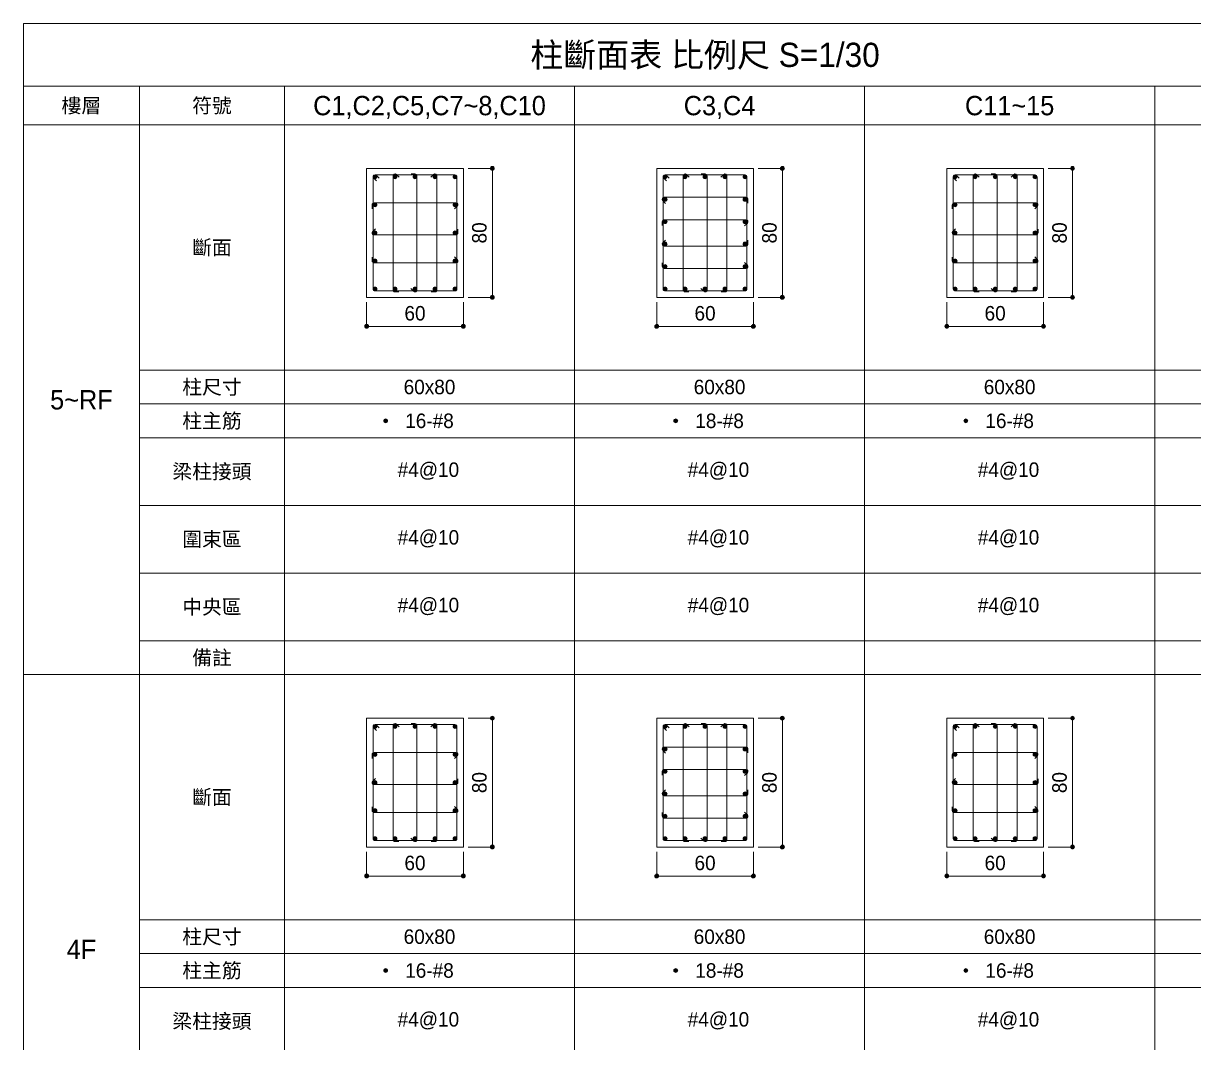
# Model space of a CAD drawing. Header units: millimetres. Extents: x 3243 to 4841, y 1871 to 4207.
# Drawn here: x 3243 to 4042, y 3495 to 4191 of the extents above; entities that cross this region are included whole.
import ezdxf
from ezdxf.enums import TextEntityAlignment as Align

# ---------------------------------------------------------------- set-up
doc = ezdxf.new("R2010")
doc.units = ezdxf.units.MM
for name, color, linetype, lineweight in [('101', 1, 'Continuous', 0), ('26', 1, 'Continuous', 15), ('27', 3, 'Continuous', 15), ('DIM', 7, 'Continuous', 15), ('FL', 4, 'Continuous', 0), ('MAIN', 2, 'Continuous', 15), ('MAINBAR', 2, 'Continuous', 0), ('SECTTXT', 2, 'Continuous', 0), ('STIRRUP', 2, 'Continuous', 15), ('SYMBOL', 7, 'Continuous', 0), ('TEXT', 2, 'Continuous', 0), ('TIES', 3, 'Continuous', 0)]:
    doc.layers.add(name, color=color, linetype=linetype, lineweight=lineweight)
doc.styles.add('圖名', font='', dxfattribs={"height": 50})
doc.styles.add('斷面標註30', font='', dxfattribs={"height": 30})
doc.styles.add('構件符號', font='', dxfattribs={"height": 40})
doc.styles.add('樓層符號', font='', dxfattribs={"height": 40})
doc.styles.add('項目欄', font='', dxfattribs={"height": 30})
doc.styles.get('圖名').set_extended_font_data('新細明體')
doc.styles.get('斷面標註30').set_extended_font_data('新細明體')
doc.styles.get('構件符號').set_extended_font_data('新細明體')
doc.styles.get('樓層符號').set_extended_font_data('新細明體')
doc.styles.get('項目欄').set_extended_font_data('新細明體')

# ---------------------------------------------------------------- blocks, each defined once
blk = doc.blocks.new('VDDIM_CIRCLE')
h = blk.add_hatch(color=256)
edge = h.paths.add_edge_path()
edge.add_arc((0, 0), 0.5, 0, 180)
edge.add_arc((0, 0), 0.5, 180, 360)
h = blk.add_hatch(color=256)
edge = h.paths.add_edge_path()
edge.add_arc((0, 0), 0.5, 0, 180)
edge.add_arc((0, 0), 0.5, 180, 360)
blk.add_line((-0.5, 0), (-1, 0))
blk.add_line((-0.5, 0), (-1, 0))
blk.add_circle((0, 0), 0.5)
blk.add_circle((0, 0), 0.5)

msp = doc.modelspace()

# ---------------------------------------------------------------- hatches: boundary and pattern name
at = {"layer": 'MAIN'}
h = msp.add_hatch(color=256, dxfattribs=at)
edge = h.paths.add_edge_path()
edge.add_arc((3483.51, 4086.41), 1.32, 0, 180)
edge.add_arc((3483.51, 4086.41), 1.32, 180, 360)
h = msp.add_hatch(color=256, dxfattribs=at)
edge = h.paths.add_edge_path()
edge.add_arc((3497.15, 4086.41), 1.32, 0, 180)
edge.add_arc((3497.15, 4086.41), 1.32, 180, 360)
h = msp.add_hatch(color=256, dxfattribs=at)
edge = h.paths.add_edge_path()
edge.add_arc((3510.79, 4086.41), 1.32, 0, 180)
edge.add_arc((3510.79, 4086.41), 1.32, 180, 360)
h = msp.add_hatch(color=256, dxfattribs=at)
edge = h.paths.add_edge_path()
edge.add_arc((3524.43, 4086.41), 1.32, 0, 180)
edge.add_arc((3524.43, 4086.41), 1.32, 180, 360)
h = msp.add_hatch(color=256, dxfattribs=at)
edge = h.paths.add_edge_path()
edge.add_arc((3538.07, 4086.41), 1.32, 0, 180)
edge.add_arc((3538.07, 4086.41), 1.32, 180, 360)
h = msp.add_hatch(color=256, dxfattribs=at)
edge = h.paths.add_edge_path()
edge.add_arc((3681.51, 4086.41), 1.32, 0, 180)
edge.add_arc((3681.51, 4086.41), 1.32, 180, 360)
h = msp.add_hatch(color=256, dxfattribs=at)
edge = h.paths.add_edge_path()
edge.add_arc((3695.15, 4086.41), 1.32, 0, 180)
edge.add_arc((3695.15, 4086.41), 1.32, 180, 360)
h = msp.add_hatch(color=256, dxfattribs=at)
edge = h.paths.add_edge_path()
edge.add_arc((3708.79, 4086.41), 1.32, 0, 180)
edge.add_arc((3708.79, 4086.41), 1.32, 180, 360)
h = msp.add_hatch(color=256, dxfattribs=at)
edge = h.paths.add_edge_path()
edge.add_arc((3722.43, 4086.41), 1.32, 0, 180)
edge.add_arc((3722.43, 4086.41), 1.32, 180, 360)
h = msp.add_hatch(color=256, dxfattribs=at)
edge = h.paths.add_edge_path()
edge.add_arc((3736.07, 4086.41), 1.32, 0, 180)
edge.add_arc((3736.07, 4086.41), 1.32, 180, 360)
h = msp.add_hatch(color=256, dxfattribs=at)
edge = h.paths.add_edge_path()
edge.add_arc((3879.51, 4086.41), 1.32, 0, 180)
edge.add_arc((3879.51, 4086.41), 1.32, 180, 360)
h = msp.add_hatch(color=256, dxfattribs=at)
edge = h.paths.add_edge_path()
edge.add_arc((3893.15, 4086.41), 1.32, 0, 180)
edge.add_arc((3893.15, 4086.41), 1.32, 180, 360)
h = msp.add_hatch(color=256, dxfattribs=at)
edge = h.paths.add_edge_path()
edge.add_arc((3906.79, 4086.41), 1.32, 0, 180)
edge.add_arc((3906.79, 4086.41), 1.32, 180, 360)
h = msp.add_hatch(color=256, dxfattribs=at)
edge = h.paths.add_edge_path()
edge.add_arc((3920.43, 4086.41), 1.32, 0, 180)
edge.add_arc((3920.43, 4086.41), 1.32, 180, 360)
h = msp.add_hatch(color=256, dxfattribs=at)
edge = h.paths.add_edge_path()
edge.add_arc((3934.07, 4086.41), 1.32, 0, 180)
edge.add_arc((3934.07, 4086.41), 1.32, 180, 360)
h = msp.add_hatch(color=256, dxfattribs=at)
edge = h.paths.add_edge_path()
edge.add_arc((3483.51, 4067.27), 1.32, 0, 180)
edge.add_arc((3483.51, 4067.27), 1.32, 180, 360)
h = msp.add_hatch(color=256, dxfattribs=at)
edge = h.paths.add_edge_path()
edge.add_arc((3538.07, 4067.27), 1.32, 0, 180)
edge.add_arc((3538.07, 4067.27), 1.32, 180, 360)
h = msp.add_hatch(color=256, dxfattribs=at)
edge = h.paths.add_edge_path()
edge.add_arc((3681.51, 4071.1), 1.32, 0, 180)
edge.add_arc((3681.51, 4071.1), 1.32, 180, 360)
h = msp.add_hatch(color=256, dxfattribs=at)
edge = h.paths.add_edge_path()
edge.add_arc((3736.07, 4071.1), 1.32, 0, 180)
edge.add_arc((3736.07, 4071.1), 1.32, 180, 360)
h = msp.add_hatch(color=256, dxfattribs=at)
edge = h.paths.add_edge_path()
edge.add_arc((3879.51, 4067.27), 1.32, 0, 180)
edge.add_arc((3879.51, 4067.27), 1.32, 180, 360)
h = msp.add_hatch(color=256, dxfattribs=at)
edge = h.paths.add_edge_path()
edge.add_arc((3934.07, 4067.27), 1.32, 0, 180)
edge.add_arc((3934.07, 4067.27), 1.32, 180, 360)
h = msp.add_hatch(color=256, dxfattribs=at)
edge = h.paths.add_edge_path()
edge.add_arc((3681.51, 4055.79), 1.32, 0, 180)
edge.add_arc((3681.51, 4055.79), 1.32, 180, 360)
h = msp.add_hatch(color=256, dxfattribs=at)
edge = h.paths.add_edge_path()
edge.add_arc((3736.07, 4055.79), 1.32, 0, 180)
edge.add_arc((3736.07, 4055.79), 1.32, 180, 360)
h = msp.add_hatch(color=256, dxfattribs=at)
edge = h.paths.add_edge_path()
edge.add_arc((3483.51, 4048.13), 1.32, 0, 180)
edge.add_arc((3483.51, 4048.13), 1.32, 180, 360)
h = msp.add_hatch(color=256, dxfattribs=at)
edge = h.paths.add_edge_path()
edge.add_arc((3538.07, 4048.13), 1.32, 0, 180)
edge.add_arc((3538.07, 4048.13), 1.32, 180, 360)
h = msp.add_hatch(color=256, dxfattribs=at)
edge = h.paths.add_edge_path()
edge.add_arc((3681.51, 4040.48), 1.32, 0, 180)
edge.add_arc((3681.51, 4040.48), 1.32, 180, 360)
h = msp.add_hatch(color=256, dxfattribs=at)
edge = h.paths.add_edge_path()
edge.add_arc((3736.07, 4040.48), 1.32, 0, 180)
edge.add_arc((3736.07, 4040.48), 1.32, 180, 360)
h = msp.add_hatch(color=256, dxfattribs=at)
edge = h.paths.add_edge_path()
edge.add_arc((3879.51, 4048.13), 1.32, 0, 180)
edge.add_arc((3879.51, 4048.13), 1.32, 180, 360)
h = msp.add_hatch(color=256, dxfattribs=at)
edge = h.paths.add_edge_path()
edge.add_arc((3934.07, 4048.13), 1.32, 0, 180)
edge.add_arc((3934.07, 4048.13), 1.32, 180, 360)
h = msp.add_hatch(color=256, dxfattribs=at)
edge = h.paths.add_edge_path()
edge.add_arc((3483.51, 4028.99), 1.32, 0, 180)
edge.add_arc((3483.51, 4028.99), 1.32, 180, 360)
h = msp.add_hatch(color=256, dxfattribs=at)
edge = h.paths.add_edge_path()
edge.add_arc((3538.07, 4028.99), 1.32, 0, 180)
edge.add_arc((3538.07, 4028.99), 1.32, 180, 360)
h = msp.add_hatch(color=256, dxfattribs=at)
edge = h.paths.add_edge_path()
edge.add_arc((3681.51, 4025.17), 1.32, 0, 180)
edge.add_arc((3681.51, 4025.17), 1.32, 180, 360)
h = msp.add_hatch(color=256, dxfattribs=at)
edge = h.paths.add_edge_path()
edge.add_arc((3736.07, 4025.17), 1.32, 0, 180)
edge.add_arc((3736.07, 4025.17), 1.32, 180, 360)
h = msp.add_hatch(color=256, dxfattribs=at)
edge = h.paths.add_edge_path()
edge.add_arc((3879.51, 4028.99), 1.32, 0, 180)
edge.add_arc((3879.51, 4028.99), 1.32, 180, 360)
h = msp.add_hatch(color=256, dxfattribs=at)
edge = h.paths.add_edge_path()
edge.add_arc((3934.07, 4028.99), 1.32, 0, 180)
edge.add_arc((3934.07, 4028.99), 1.32, 180, 360)
h = msp.add_hatch(color=256, dxfattribs=at)
edge = h.paths.add_edge_path()
edge.add_arc((3483.51, 4009.85), 1.32, 0, 180)
edge.add_arc((3483.51, 4009.85), 1.32, 180, 360)
h = msp.add_hatch(color=256, dxfattribs=at)
edge = h.paths.add_edge_path()
edge.add_arc((3497.15, 4009.85), 1.32, 0, 180)
edge.add_arc((3497.15, 4009.85), 1.32, 180, 360)
h = msp.add_hatch(color=256, dxfattribs=at)
edge = h.paths.add_edge_path()
edge.add_arc((3510.79, 4009.85), 1.32, 0, 180)
edge.add_arc((3510.79, 4009.85), 1.32, 180, 360)
h = msp.add_hatch(color=256, dxfattribs=at)
edge = h.paths.add_edge_path()
edge.add_arc((3524.43, 4009.85), 1.32, 0, 180)
edge.add_arc((3524.43, 4009.85), 1.32, 180, 360)
h = msp.add_hatch(color=256, dxfattribs=at)
edge = h.paths.add_edge_path()
edge.add_arc((3538.07, 4009.85), 1.32, 0, 180)
edge.add_arc((3538.07, 4009.85), 1.32, 180, 360)
h = msp.add_hatch(color=256, dxfattribs=at)
edge = h.paths.add_edge_path()
edge.add_arc((3681.51, 4009.85), 1.32, 0, 180)
edge.add_arc((3681.51, 4009.85), 1.32, 180, 360)
h = msp.add_hatch(color=256, dxfattribs=at)
edge = h.paths.add_edge_path()
edge.add_arc((3681.51, 4009.85), 1.32, 0, 180)
edge.add_arc((3681.51, 4009.85), 1.32, 180, 360)
h = msp.add_hatch(color=256, dxfattribs=at)
edge = h.paths.add_edge_path()
edge.add_arc((3695.15, 4009.85), 1.32, 0, 180)
edge.add_arc((3695.15, 4009.85), 1.32, 180, 360)
h = msp.add_hatch(color=256, dxfattribs=at)
edge = h.paths.add_edge_path()
edge.add_arc((3695.15, 4009.85), 1.32, 0, 180)
edge.add_arc((3695.15, 4009.85), 1.32, 180, 360)
h = msp.add_hatch(color=256, dxfattribs=at)
edge = h.paths.add_edge_path()
edge.add_arc((3708.79, 4009.85), 1.32, 0, 180)
edge.add_arc((3708.79, 4009.85), 1.32, 180, 360)
h = msp.add_hatch(color=256, dxfattribs=at)
edge = h.paths.add_edge_path()
edge.add_arc((3708.79, 4009.85), 1.32, 0, 180)
edge.add_arc((3708.79, 4009.85), 1.32, 180, 360)
h = msp.add_hatch(color=256, dxfattribs=at)
edge = h.paths.add_edge_path()
edge.add_arc((3722.43, 4009.85), 1.32, 0, 180)
edge.add_arc((3722.43, 4009.85), 1.32, 180, 360)
h = msp.add_hatch(color=256, dxfattribs=at)
edge = h.paths.add_edge_path()
edge.add_arc((3722.43, 4009.85), 1.32, 0, 180)
edge.add_arc((3722.43, 4009.85), 1.32, 180, 360)
h = msp.add_hatch(color=256, dxfattribs=at)
edge = h.paths.add_edge_path()
edge.add_arc((3736.07, 4009.85), 1.32, 0, 180)
edge.add_arc((3736.07, 4009.85), 1.32, 180, 360)
h = msp.add_hatch(color=256, dxfattribs=at)
edge = h.paths.add_edge_path()
edge.add_arc((3736.07, 4009.85), 1.32, 0, 180)
edge.add_arc((3736.07, 4009.85), 1.32, 180, 360)
h = msp.add_hatch(color=256, dxfattribs=at)
edge = h.paths.add_edge_path()
edge.add_arc((3879.51, 4009.85), 1.32, 0, 180)
edge.add_arc((3879.51, 4009.85), 1.32, 180, 360)
h = msp.add_hatch(color=256, dxfattribs=at)
edge = h.paths.add_edge_path()
edge.add_arc((3893.15, 4009.85), 1.32, 0, 180)
edge.add_arc((3893.15, 4009.85), 1.32, 180, 360)
h = msp.add_hatch(color=256, dxfattribs=at)
edge = h.paths.add_edge_path()
edge.add_arc((3906.79, 4009.85), 1.32, 0, 180)
edge.add_arc((3906.79, 4009.85), 1.32, 180, 360)
h = msp.add_hatch(color=256, dxfattribs=at)
edge = h.paths.add_edge_path()
edge.add_arc((3920.43, 4009.85), 1.32, 0, 180)
edge.add_arc((3920.43, 4009.85), 1.32, 180, 360)
h = msp.add_hatch(color=256, dxfattribs=at)
edge = h.paths.add_edge_path()
edge.add_arc((3934.07, 4009.85), 1.32, 0, 180)
edge.add_arc((3934.07, 4009.85), 1.32, 180, 360)
h = msp.add_hatch(color=256, dxfattribs=at)
edge = h.paths.add_edge_path()
edge.add_arc((3490.79, 3919.87), 1.32, 0, 180)
edge.add_arc((3490.79, 3919.87), 1.32, 180, 360)
h = msp.add_hatch(color=256, dxfattribs=at)
edge = h.paths.add_edge_path()
edge.add_arc((3688.79, 3919.87), 1.32, 0, 180)
edge.add_arc((3688.79, 3919.87), 1.32, 180, 360)
h = msp.add_hatch(color=256, dxfattribs=at)
edge = h.paths.add_edge_path()
edge.add_arc((3886.79, 3919.87), 1.32, 0, 180)
edge.add_arc((3886.79, 3919.87), 1.32, 180, 360)
h = msp.add_hatch(color=256, dxfattribs=at)
edge = h.paths.add_edge_path()
edge.add_arc((3483.51, 3711.2), 1.32, 0, 180)
edge.add_arc((3483.51, 3711.2), 1.32, 180, 360)
h = msp.add_hatch(color=256, dxfattribs=at)
edge = h.paths.add_edge_path()
edge.add_arc((3497.15, 3711.2), 1.32, 0, 180)
edge.add_arc((3497.15, 3711.2), 1.32, 180, 360)
h = msp.add_hatch(color=256, dxfattribs=at)
edge = h.paths.add_edge_path()
edge.add_arc((3510.79, 3711.2), 1.32, 0, 180)
edge.add_arc((3510.79, 3711.2), 1.32, 180, 360)
h = msp.add_hatch(color=256, dxfattribs=at)
edge = h.paths.add_edge_path()
edge.add_arc((3524.43, 3711.2), 1.32, 0, 180)
edge.add_arc((3524.43, 3711.2), 1.32, 180, 360)
h = msp.add_hatch(color=256, dxfattribs=at)
edge = h.paths.add_edge_path()
edge.add_arc((3538.07, 3711.2), 1.32, 0, 180)
edge.add_arc((3538.07, 3711.2), 1.32, 180, 360)
h = msp.add_hatch(color=256, dxfattribs=at)
edge = h.paths.add_edge_path()
edge.add_arc((3681.51, 3711.2), 1.32, 0, 180)
edge.add_arc((3681.51, 3711.2), 1.32, 180, 360)
h = msp.add_hatch(color=256, dxfattribs=at)
edge = h.paths.add_edge_path()
edge.add_arc((3695.15, 3711.2), 1.32, 0, 180)
edge.add_arc((3695.15, 3711.2), 1.32, 180, 360)
h = msp.add_hatch(color=256, dxfattribs=at)
edge = h.paths.add_edge_path()
edge.add_arc((3708.79, 3711.2), 1.32, 0, 180)
edge.add_arc((3708.79, 3711.2), 1.32, 180, 360)
h = msp.add_hatch(color=256, dxfattribs=at)
edge = h.paths.add_edge_path()
edge.add_arc((3722.43, 3711.2), 1.32, 0, 180)
edge.add_arc((3722.43, 3711.2), 1.32, 180, 360)
h = msp.add_hatch(color=256, dxfattribs=at)
edge = h.paths.add_edge_path()
edge.add_arc((3736.07, 3711.2), 1.32, 0, 180)
edge.add_arc((3736.07, 3711.2), 1.32, 180, 360)
h = msp.add_hatch(color=256, dxfattribs=at)
edge = h.paths.add_edge_path()
edge.add_arc((3879.51, 3711.2), 1.32, 0, 180)
edge.add_arc((3879.51, 3711.2), 1.32, 180, 360)
h = msp.add_hatch(color=256, dxfattribs=at)
edge = h.paths.add_edge_path()
edge.add_arc((3893.15, 3711.2), 1.32, 0, 180)
edge.add_arc((3893.15, 3711.2), 1.32, 180, 360)
h = msp.add_hatch(color=256, dxfattribs=at)
edge = h.paths.add_edge_path()
edge.add_arc((3906.79, 3711.2), 1.32, 0, 180)
edge.add_arc((3906.79, 3711.2), 1.32, 180, 360)
h = msp.add_hatch(color=256, dxfattribs=at)
edge = h.paths.add_edge_path()
edge.add_arc((3920.43, 3711.2), 1.32, 0, 180)
edge.add_arc((3920.43, 3711.2), 1.32, 180, 360)
h = msp.add_hatch(color=256, dxfattribs=at)
edge = h.paths.add_edge_path()
edge.add_arc((3934.07, 3711.2), 1.32, 0, 180)
edge.add_arc((3934.07, 3711.2), 1.32, 180, 360)
h = msp.add_hatch(color=256, dxfattribs=at)
edge = h.paths.add_edge_path()
edge.add_arc((3483.51, 3692.06), 1.32, 0, 180)
edge.add_arc((3483.51, 3692.06), 1.32, 180, 360)
h = msp.add_hatch(color=256, dxfattribs=at)
edge = h.paths.add_edge_path()
edge.add_arc((3538.07, 3692.06), 1.32, 0, 180)
edge.add_arc((3538.07, 3692.06), 1.32, 180, 360)
h = msp.add_hatch(color=256, dxfattribs=at)
edge = h.paths.add_edge_path()
edge.add_arc((3681.51, 3695.89), 1.32, 0, 180)
edge.add_arc((3681.51, 3695.89), 1.32, 180, 360)
h = msp.add_hatch(color=256, dxfattribs=at)
edge = h.paths.add_edge_path()
edge.add_arc((3736.07, 3695.89), 1.32, 0, 180)
edge.add_arc((3736.07, 3695.89), 1.32, 180, 360)
h = msp.add_hatch(color=256, dxfattribs=at)
edge = h.paths.add_edge_path()
edge.add_arc((3879.51, 3692.06), 1.32, 0, 180)
edge.add_arc((3879.51, 3692.06), 1.32, 180, 360)
h = msp.add_hatch(color=256, dxfattribs=at)
edge = h.paths.add_edge_path()
edge.add_arc((3934.07, 3692.06), 1.32, 0, 180)
edge.add_arc((3934.07, 3692.06), 1.32, 180, 360)
h = msp.add_hatch(color=256, dxfattribs=at)
edge = h.paths.add_edge_path()
edge.add_arc((3681.51, 3680.58), 1.32, 0, 180)
edge.add_arc((3681.51, 3680.58), 1.32, 180, 360)
h = msp.add_hatch(color=256, dxfattribs=at)
edge = h.paths.add_edge_path()
edge.add_arc((3736.07, 3680.58), 1.32, 0, 180)
edge.add_arc((3736.07, 3680.58), 1.32, 180, 360)
h = msp.add_hatch(color=256, dxfattribs=at)
edge = h.paths.add_edge_path()
edge.add_arc((3483.51, 3672.92), 1.32, 0, 180)
edge.add_arc((3483.51, 3672.92), 1.32, 180, 360)
h = msp.add_hatch(color=256, dxfattribs=at)
edge = h.paths.add_edge_path()
edge.add_arc((3538.07, 3672.92), 1.32, 0, 180)
edge.add_arc((3538.07, 3672.92), 1.32, 180, 360)
h = msp.add_hatch(color=256, dxfattribs=at)
edge = h.paths.add_edge_path()
edge.add_arc((3681.51, 3665.27), 1.32, 0, 180)
edge.add_arc((3681.51, 3665.27), 1.32, 180, 360)
h = msp.add_hatch(color=256, dxfattribs=at)
edge = h.paths.add_edge_path()
edge.add_arc((3736.07, 3665.27), 1.32, 0, 180)
edge.add_arc((3736.07, 3665.27), 1.32, 180, 360)
h = msp.add_hatch(color=256, dxfattribs=at)
edge = h.paths.add_edge_path()
edge.add_arc((3879.51, 3672.92), 1.32, 0, 180)
edge.add_arc((3879.51, 3672.92), 1.32, 180, 360)
h = msp.add_hatch(color=256, dxfattribs=at)
edge = h.paths.add_edge_path()
edge.add_arc((3934.07, 3672.92), 1.32, 0, 180)
edge.add_arc((3934.07, 3672.92), 1.32, 180, 360)
h = msp.add_hatch(color=256, dxfattribs=at)
edge = h.paths.add_edge_path()
edge.add_arc((3483.51, 3653.78), 1.32, 0, 180)
edge.add_arc((3483.51, 3653.78), 1.32, 180, 360)
h = msp.add_hatch(color=256, dxfattribs=at)
edge = h.paths.add_edge_path()
edge.add_arc((3538.07, 3653.78), 1.32, 0, 180)
edge.add_arc((3538.07, 3653.78), 1.32, 180, 360)
h = msp.add_hatch(color=256, dxfattribs=at)
edge = h.paths.add_edge_path()
edge.add_arc((3681.51, 3649.96), 1.32, 0, 180)
edge.add_arc((3681.51, 3649.96), 1.32, 180, 360)
h = msp.add_hatch(color=256, dxfattribs=at)
edge = h.paths.add_edge_path()
edge.add_arc((3736.07, 3649.96), 1.32, 0, 180)
edge.add_arc((3736.07, 3649.96), 1.32, 180, 360)
h = msp.add_hatch(color=256, dxfattribs=at)
edge = h.paths.add_edge_path()
edge.add_arc((3879.51, 3653.78), 1.32, 0, 180)
edge.add_arc((3879.51, 3653.78), 1.32, 180, 360)
h = msp.add_hatch(color=256, dxfattribs=at)
edge = h.paths.add_edge_path()
edge.add_arc((3934.07, 3653.78), 1.32, 0, 180)
edge.add_arc((3934.07, 3653.78), 1.32, 180, 360)
h = msp.add_hatch(color=256, dxfattribs=at)
edge = h.paths.add_edge_path()
edge.add_arc((3483.51, 3634.64), 1.32, 0, 180)
edge.add_arc((3483.51, 3634.64), 1.32, 180, 360)
h = msp.add_hatch(color=256, dxfattribs=at)
edge = h.paths.add_edge_path()
edge.add_arc((3497.15, 3634.64), 1.32, 0, 180)
edge.add_arc((3497.15, 3634.64), 1.32, 180, 360)
h = msp.add_hatch(color=256, dxfattribs=at)
edge = h.paths.add_edge_path()
edge.add_arc((3510.79, 3634.64), 1.32, 0, 180)
edge.add_arc((3510.79, 3634.64), 1.32, 180, 360)
h = msp.add_hatch(color=256, dxfattribs=at)
edge = h.paths.add_edge_path()
edge.add_arc((3524.43, 3634.64), 1.32, 0, 180)
edge.add_arc((3524.43, 3634.64), 1.32, 180, 360)
h = msp.add_hatch(color=256, dxfattribs=at)
edge = h.paths.add_edge_path()
edge.add_arc((3538.07, 3634.64), 1.32, 0, 180)
edge.add_arc((3538.07, 3634.64), 1.32, 180, 360)
h = msp.add_hatch(color=256, dxfattribs=at)
edge = h.paths.add_edge_path()
edge.add_arc((3681.51, 3634.64), 1.32, 0, 180)
edge.add_arc((3681.51, 3634.64), 1.32, 180, 360)
h = msp.add_hatch(color=256, dxfattribs=at)
edge = h.paths.add_edge_path()
edge.add_arc((3681.51, 3634.64), 1.32, 0, 180)
edge.add_arc((3681.51, 3634.64), 1.32, 180, 360)
h = msp.add_hatch(color=256, dxfattribs=at)
edge = h.paths.add_edge_path()
edge.add_arc((3695.15, 3634.64), 1.32, 0, 180)
edge.add_arc((3695.15, 3634.64), 1.32, 180, 360)
h = msp.add_hatch(color=256, dxfattribs=at)
edge = h.paths.add_edge_path()
edge.add_arc((3695.15, 3634.64), 1.32, 0, 180)
edge.add_arc((3695.15, 3634.64), 1.32, 180, 360)
h = msp.add_hatch(color=256, dxfattribs=at)
edge = h.paths.add_edge_path()
edge.add_arc((3708.79, 3634.64), 1.32, 0, 180)
edge.add_arc((3708.79, 3634.64), 1.32, 180, 360)
h = msp.add_hatch(color=256, dxfattribs=at)
edge = h.paths.add_edge_path()
edge.add_arc((3708.79, 3634.64), 1.32, 0, 180)
edge.add_arc((3708.79, 3634.64), 1.32, 180, 360)
h = msp.add_hatch(color=256, dxfattribs=at)
edge = h.paths.add_edge_path()
edge.add_arc((3722.43, 3634.64), 1.32, 0, 180)
edge.add_arc((3722.43, 3634.64), 1.32, 180, 360)
h = msp.add_hatch(color=256, dxfattribs=at)
edge = h.paths.add_edge_path()
edge.add_arc((3722.43, 3634.64), 1.32, 0, 180)
edge.add_arc((3722.43, 3634.64), 1.32, 180, 360)
h = msp.add_hatch(color=256, dxfattribs=at)
edge = h.paths.add_edge_path()
edge.add_arc((3736.07, 3634.64), 1.32, 0, 180)
edge.add_arc((3736.07, 3634.64), 1.32, 180, 360)
h = msp.add_hatch(color=256, dxfattribs=at)
edge = h.paths.add_edge_path()
edge.add_arc((3736.07, 3634.64), 1.32, 0, 180)
edge.add_arc((3736.07, 3634.64), 1.32, 180, 360)
h = msp.add_hatch(color=256, dxfattribs=at)
edge = h.paths.add_edge_path()
edge.add_arc((3879.51, 3634.64), 1.32, 0, 180)
edge.add_arc((3879.51, 3634.64), 1.32, 180, 360)
h = msp.add_hatch(color=256, dxfattribs=at)
edge = h.paths.add_edge_path()
edge.add_arc((3893.15, 3634.64), 1.32, 0, 180)
edge.add_arc((3893.15, 3634.64), 1.32, 180, 360)
h = msp.add_hatch(color=256, dxfattribs=at)
edge = h.paths.add_edge_path()
edge.add_arc((3906.79, 3634.64), 1.32, 0, 180)
edge.add_arc((3906.79, 3634.64), 1.32, 180, 360)
h = msp.add_hatch(color=256, dxfattribs=at)
edge = h.paths.add_edge_path()
edge.add_arc((3920.43, 3634.64), 1.32, 0, 180)
edge.add_arc((3920.43, 3634.64), 1.32, 180, 360)
h = msp.add_hatch(color=256, dxfattribs=at)
edge = h.paths.add_edge_path()
edge.add_arc((3934.07, 3634.64), 1.32, 0, 180)
edge.add_arc((3934.07, 3634.64), 1.32, 180, 360)
h = msp.add_hatch(color=256, dxfattribs=at)
edge = h.paths.add_edge_path()
edge.add_arc((3490.79, 3544.66), 1.32, 0, 180)
edge.add_arc((3490.79, 3544.66), 1.32, 180, 360)
h = msp.add_hatch(color=256, dxfattribs=at)
edge = h.paths.add_edge_path()
edge.add_arc((3688.79, 3544.66), 1.32, 0, 180)
edge.add_arc((3688.79, 3544.66), 1.32, 180, 360)
h = msp.add_hatch(color=256, dxfattribs=at)
edge = h.paths.add_edge_path()
edge.add_arc((3886.79, 3544.66), 1.32, 0, 180)
edge.add_arc((3886.79, 3544.66), 1.32, 180, 360)

# ---------------------------------------------------------------- linework, layer by layer
at = {"layer": '26'}
for p, q in [((4411.69, 4191.13), (3243.49, 4191.13)), ((3243.49, 4191.13), (3243.49, 4148.23)), ((3243.49, 4148.23), (4411.69, 4148.23)), ((3322.69, 4148.23), (3243.49, 4148.23)), ((3243.49, 4148.23), (3243.49, 3746.62)), ((3421.69, 4148.23), (3322.69, 4148.23)), ((3322.69, 4148.23), (3322.69, 3746.62)), ((3322.69, 3746.62), (3322.69, 4148.23)), ((3421.69, 3746.62), (3421.69, 4148.23)), ((3619.69, 4148.23), (3421.69, 4148.23)), ((3421.69, 4148.23), (3421.69, 3746.62)), ((3817.69, 4148.23), (3619.69, 4148.23)), ((3619.69, 4148.23), (3619.69, 3746.62)), ((3619.69, 3746.62), (3619.69, 4148.23)), ((4015.69, 4148.23), (3817.69, 4148.23)), ((3817.69, 4148.23), (3817.69, 3746.62)), ((3817.69, 3746.62), (3817.69, 4148.23)), ((4015.69, 3746.62), (4015.69, 4148.23)), ((4213.69, 4148.23), (4015.69, 4148.23)), ((4015.69, 4148.23), (4015.69, 3746.62)), ((3243.49, 4121.83), (3322.69, 4121.83)), ((3322.69, 4121.83), (3421.69, 4121.83)), ((3421.69, 4121.83), (3619.69, 4121.83)), ((3619.69, 4121.83), (3817.69, 4121.83)), ((3817.69, 4121.83), (4015.69, 4121.83)), ((4015.69, 4121.83), (4213.69, 4121.83)), ((3322.69, 3954.52), (3421.69, 3954.52)), ((3421.69, 3954.52), (3619.69, 3954.52)), ((3619.69, 3954.52), (3817.69, 3954.52)), ((3817.69, 3954.52), (4015.69, 3954.52)), ((4015.69, 3954.52), (4213.69, 3954.52)), ((3322.69, 3931.42), (3421.69, 3931.42)), ((3421.69, 3931.42), (3619.69, 3931.42)), ((3619.69, 3931.42), (3817.69, 3931.42)), ((3817.69, 3931.42), (4015.69, 3931.42)), ((4015.69, 3931.42), (4213.69, 3931.42)), ((3322.69, 3908.32), (3421.69, 3908.32)), ((3421.69, 3908.32), (3619.69, 3908.32)), ((3619.69, 3908.32), (3817.69, 3908.32)), ((3817.69, 3908.32), (4015.69, 3908.32)), ((4015.69, 3908.32), (4213.69, 3908.32)), ((3322.69, 3862.12), (3421.69, 3862.12)), ((3421.69, 3862.12), (3619.69, 3862.12)), ((3619.69, 3862.12), (3817.69, 3862.12)), ((3817.69, 3862.12), (4015.69, 3862.12)), ((4015.69, 3862.12), (4213.69, 3862.12)), ((3322.69, 3815.92), (3421.69, 3815.92)), ((3421.69, 3815.92), (3619.69, 3815.92)), ((3619.69, 3815.92), (3817.69, 3815.92)), ((3817.69, 3815.92), (4015.69, 3815.92)), ((4015.69, 3815.92), (4213.69, 3815.92)), ((3322.69, 3769.72), (3421.69, 3769.72)), ((3421.69, 3769.72), (3619.69, 3769.72)), ((3619.69, 3769.72), (3817.69, 3769.72)), ((3817.69, 3769.72), (4015.69, 3769.72)), ((4015.69, 3769.72), (4213.69, 3769.72)), ((3243.49, 3746.62), (3322.69, 3746.62)), ((3322.69, 3746.62), (3243.49, 3746.62)), ((3243.49, 3746.62), (3243.49, 3371.41)), ((3322.69, 3746.62), (3421.69, 3746.62)), ((3322.69, 3371.41), (3322.69, 3746.62)), ((3421.69, 3746.62), (3322.69, 3746.62)), ((3322.69, 3746.62), (3322.69, 3371.41)), ((3421.69, 3746.62), (3619.69, 3746.62)), ((3421.69, 3371.41), (3421.69, 3746.62)), ((3619.69, 3746.62), (3421.69, 3746.62)), ((3421.69, 3746.62), (3421.69, 3371.41)), ((3619.69, 3746.62), (3817.69, 3746.62)), ((3817.69, 3746.62), (3619.69, 3746.62)), ((3619.69, 3746.62), (3619.69, 3371.41)), ((3619.69, 3371.41), (3619.69, 3746.62)), ((4015.69, 3746.62), (3817.69, 3746.62)), ((3817.69, 3746.62), (3817.69, 3371.41)), ((3817.69, 3746.62), (4015.69, 3746.62)), ((3817.69, 3371.41), (3817.69, 3746.62)), ((4015.69, 3371.41), (4015.69, 3746.62)), ((4015.69, 3746.62), (4213.69, 3746.62)), ((4213.69, 3746.62), (4015.69, 3746.62)), ((4015.69, 3746.62), (4015.69, 3371.41)), ((3322.69, 3579.31), (3421.69, 3579.31)), ((3421.69, 3579.31), (3619.69, 3579.31)), ((3619.69, 3579.31), (3817.69, 3579.31)), ((3817.69, 3579.31), (4015.69, 3579.31)), ((4015.69, 3579.31), (4213.69, 3579.31)), ((3322.69, 3556.21), (3421.69, 3556.21)), ((3421.69, 3556.21), (3619.69, 3556.21)), ((3619.69, 3556.21), (3817.69, 3556.21)), ((3817.69, 3556.21), (4015.69, 3556.21)), ((4015.69, 3556.21), (4213.69, 3556.21)), ((3322.69, 3533.11), (3421.69, 3533.11)), ((3421.69, 3533.11), (3619.69, 3533.11)), ((3619.69, 3533.11), (3817.69, 3533.11)), ((3817.69, 3533.11), (4015.69, 3533.11)), ((4015.69, 3533.11), (4213.69, 3533.11))]:
    msp.add_line(p, q, dxfattribs=at)
at = {"layer": '27'}
for p, q in [((3477.79, 4004.13), (3477.79, 4092.13)), ((3477.79, 4092.13), (3543.79, 4092.13)), ((3543.79, 4092.13), (3543.79, 4004.13)), ((3675.79, 4004.13), (3675.79, 4092.13)), ((3675.79, 4092.13), (3741.79, 4092.13)), ((3741.79, 4092.13), (3741.79, 4004.13)), ((3873.79, 4004.13), (3873.79, 4092.13)), ((3873.79, 4092.13), (3939.79, 4092.13)), ((3939.79, 4092.13), (3939.79, 4004.13)), ((3543.79, 4004.13), (3477.79, 4004.13)), ((3741.79, 4004.13), (3675.79, 4004.13)), ((3939.79, 4004.13), (3873.79, 4004.13)), ((3477.79, 3628.92), (3477.79, 3716.92)), ((3477.79, 3716.92), (3543.79, 3716.92)), ((3543.79, 3716.92), (3543.79, 3628.92)), ((3675.79, 3628.92), (3675.79, 3716.92)), ((3675.79, 3716.92), (3741.79, 3716.92)), ((3741.79, 3716.92), (3741.79, 3628.92)), ((3873.79, 3628.92), (3873.79, 3716.92)), ((3873.79, 3716.92), (3939.79, 3716.92)), ((3939.79, 3716.92), (3939.79, 3628.92)), ((3543.79, 3628.92), (3477.79, 3628.92)), ((3741.79, 3628.92), (3675.79, 3628.92)), ((3939.79, 3628.92), (3873.79, 3628.92))]:
    msp.add_line(p, q, dxfattribs=at)
at = {"layer": 'DIM'}
for p, q in [((3547.09, 4092.13), (3563.59, 4092.13)), ((3745.09, 4092.13), (3761.59, 4092.13)), ((3943.09, 4092.13), (3959.59, 4092.13)), ((3563.59, 4089.49), (3563.59, 4006.77)), ((3761.59, 4089.49), (3761.59, 4006.77)), ((3959.59, 4089.49), (3959.59, 4006.77)), ((3547.09, 4004.13), (3563.59, 4004.13)), ((3745.09, 4004.13), (3761.59, 4004.13)), ((3943.09, 4004.13), (3959.59, 4004.13)), ((3477.79, 4000.83), (3477.79, 3984.33)), ((3543.79, 4000.83), (3543.79, 3984.33)), ((3675.79, 4000.83), (3675.79, 3984.33)), ((3741.79, 4000.83), (3741.79, 3984.33)), ((3873.79, 4000.83), (3873.79, 3984.33)), ((3939.79, 4000.83), (3939.79, 3984.33)), ((3480.43, 3984.33), (3541.15, 3984.33)), ((3678.43, 3984.33), (3739.15, 3984.33)), ((3876.43, 3984.33), (3937.15, 3984.33)), ((3547.09, 3716.92), (3563.59, 3716.92)), ((3563.59, 3714.28), (3563.59, 3631.56)), ((3745.09, 3716.92), (3761.59, 3716.92)), ((3761.59, 3714.28), (3761.59, 3631.56)), ((3943.09, 3716.92), (3959.59, 3716.92)), ((3959.59, 3714.28), (3959.59, 3631.56)), ((3547.09, 3628.92), (3563.59, 3628.92)), ((3745.09, 3628.92), (3761.59, 3628.92)), ((3943.09, 3628.92), (3959.59, 3628.92)), ((3477.79, 3625.62), (3477.79, 3609.12)), ((3543.79, 3625.62), (3543.79, 3609.12)), ((3675.79, 3625.62), (3675.79, 3609.12)), ((3741.79, 3625.62), (3741.79, 3609.12)), ((3873.79, 3625.62), (3873.79, 3609.12)), ((3939.79, 3625.62), (3939.79, 3609.12)), ((3480.43, 3609.12), (3541.15, 3609.12)), ((3678.43, 3609.12), (3739.15, 3609.12)), ((3876.43, 3609.12), (3937.15, 3609.12))]:
    msp.add_line(p, q, dxfattribs=at)
at = {"layer": 'MAIN'}
for centre in [(3483.51, 4086.41), (3497.15, 4086.41), (3510.79, 4086.41), (3524.43, 4086.41), (3538.07, 4086.41), (3681.51, 4086.41), (3695.15, 4086.41), (3708.79, 4086.41), (3722.43, 4086.41), (3736.07, 4086.41), (3879.51, 4086.41), (3893.15, 4086.41), (3906.79, 4086.41), (3920.43, 4086.41), (3934.07, 4086.41), (3483.51, 4067.27), (3538.07, 4067.27), (3681.51, 4071.1), (3736.07, 4071.1), (3879.51, 4067.27), (3934.07, 4067.27), (3681.51, 4055.79), (3736.07, 4055.79), (3483.51, 4048.13), (3538.07, 4048.13), (3681.51, 4040.48), (3736.07, 4040.48), (3879.51, 4048.13), (3934.07, 4048.13), (3483.51, 4028.99), (3538.07, 4028.99), (3681.51, 4025.17), (3736.07, 4025.17), (3879.51, 4028.99), (3934.07, 4028.99), (3483.51, 4009.85), (3497.15, 4009.85), (3510.79, 4009.85), (3524.43, 4009.85), (3538.07, 4009.85), (3681.51, 4009.85), (3681.51, 4009.85), (3695.15, 4009.85), (3695.15, 4009.85), (3708.79, 4009.85), (3708.79, 4009.85), (3722.43, 4009.85), (3722.43, 4009.85), (3736.07, 4009.85), (3736.07, 4009.85), (3879.51, 4009.85), (3893.15, 4009.85), (3906.79, 4009.85), (3920.43, 4009.85), (3934.07, 4009.85), (3490.79, 3919.87), (3688.79, 3919.87), (3886.79, 3919.87), (3483.51, 3711.2), (3497.15, 3711.2), (3510.79, 3711.2), (3524.43, 3711.2), (3538.07, 3711.2), (3681.51, 3711.2), (3695.15, 3711.2), (3708.79, 3711.2), (3722.43, 3711.2), (3736.07, 3711.2), (3879.51, 3711.2), (3893.15, 3711.2), (3906.79, 3711.2), (3920.43, 3711.2), (3934.07, 3711.2), (3483.51, 3692.06), (3538.07, 3692.06), (3681.51, 3695.89), (3736.07, 3695.89), (3879.51, 3692.06), (3934.07, 3692.06), (3681.51, 3680.58), (3736.07, 3680.58), (3483.51, 3672.92), (3538.07, 3672.92), (3681.51, 3665.27), (3736.07, 3665.27), (3879.51, 3672.92), (3934.07, 3672.92), (3483.51, 3653.78), (3538.07, 3653.78), (3681.51, 3649.96), (3736.07, 3649.96), (3879.51, 3653.78), (3934.07, 3653.78), (3483.51, 3634.64), (3497.15, 3634.64), (3510.79, 3634.64), (3524.43, 3634.64), (3538.07, 3634.64), (3681.51, 3634.64), (3681.51, 3634.64), (3695.15, 3634.64), (3695.15, 3634.64), (3708.79, 3634.64), (3708.79, 3634.64), (3722.43, 3634.64), (3722.43, 3634.64), (3736.07, 3634.64), (3736.07, 3634.64), (3879.51, 3634.64), (3893.15, 3634.64), (3906.79, 3634.64), (3920.43, 3634.64), (3934.07, 3634.64), (3490.79, 3544.66), (3688.79, 3544.66), (3886.79, 3544.66)]:
    msp.add_circle(centre, 1.32, dxfattribs=at)
at = {"layer": 'STIRRUP', "linetype": 'Continuous'}
for p, q in [((3482.19, 4086.41), (3482.19, 4009.85)), ((3482.58, 4085.48), (3484.44, 4083.61)), ((3538.07, 4087.73), (3483.51, 4087.73)), ((3486.31, 4085.48), (3484.44, 4087.35)), ((3495.83, 4009.19), (3495.83, 4087.07)), ((3498.08, 4088.01), (3499.95, 4086.14)), ((3508.15, 4088.39), (3510.79, 4088.39)), ((3512.11, 4087.07), (3512.11, 4009.19)), ((3523.5, 4088.01), (3521.63, 4086.14)), ((3525.75, 4009.19), (3525.75, 4087.07)), ((3539.39, 4009.85), (3539.39, 4086.41)), ((3680.19, 4086.41), (3680.19, 4009.85)), ((3680.58, 4085.48), (3682.44, 4083.61)), ((3736.07, 4087.73), (3681.51, 4087.73)), ((3684.31, 4085.48), (3682.44, 4087.35)), ((3693.83, 4009.19), (3693.83, 4087.07)), ((3696.08, 4088.01), (3697.95, 4086.14)), ((3706.15, 4088.39), (3708.79, 4088.39)), ((3710.11, 4087.07), (3710.11, 4009.19)), ((3721.5, 4088.01), (3719.63, 4086.14)), ((3723.75, 4009.19), (3723.75, 4087.07)), ((3737.39, 4009.85), (3737.39, 4086.41)), ((3878.19, 4086.41), (3878.19, 4009.85)), ((3878.58, 4085.48), (3880.44, 4083.61)), ((3934.07, 4087.73), (3879.51, 4087.73)), ((3882.31, 4085.48), (3880.44, 4087.35)), ((3891.83, 4009.19), (3891.83, 4087.07)), ((3894.08, 4088.01), (3895.95, 4086.14)), ((3904.15, 4088.39), (3906.79, 4088.39)), ((3908.11, 4087.07), (3908.11, 4009.19)), ((3919.5, 4088.01), (3917.63, 4086.14)), ((3921.75, 4009.19), (3921.75, 4087.07)), ((3935.39, 4009.85), (3935.39, 4086.41)), ((3481.53, 4064.63), (3481.53, 4067.27)), ((3482.85, 4068.59), (3538.73, 4068.59)), ((3539.66, 4066.34), (3537.8, 4064.47)), ((3679.92, 4070.17), (3681.78, 4068.3)), ((3736.73, 4072.42), (3680.85, 4072.42)), ((3738.05, 4068.46), (3738.05, 4071.1)), ((3877.53, 4064.63), (3877.53, 4067.27)), ((3878.85, 4068.59), (3934.73, 4068.59)), ((3935.66, 4066.34), (3933.8, 4064.47)), ((3481.92, 4049.07), (3483.78, 4050.93)), ((3540.05, 4050.77), (3540.05, 4048.13)), ((3679.53, 4053.15), (3679.53, 4055.79)), ((3680.85, 4057.11), (3736.73, 4057.11)), ((3737.66, 4054.86), (3735.8, 4052.99)), ((3877.92, 4049.07), (3879.78, 4050.93)), ((3936.05, 4050.77), (3936.05, 4048.13)), ((3538.73, 4046.81), (3482.85, 4046.81)), ((3679.92, 4041.41), (3681.78, 4043.28)), ((3738.05, 4043.12), (3738.05, 4040.48)), ((3934.73, 4046.81), (3878.85, 4046.81)), ((3736.73, 4039.16), (3680.85, 4039.16)), ((3481.53, 4031.63), (3481.53, 4028.99)), ((3482.85, 4027.67), (3538.73, 4027.67)), ((3539.66, 4029.93), (3537.8, 4031.79)), ((3679.53, 4027.81), (3679.53, 4025.17)), ((3737.66, 4026.1), (3735.8, 4027.97)), ((3877.53, 4031.63), (3877.53, 4028.99)), ((3878.85, 4027.67), (3934.73, 4027.67)), ((3935.66, 4029.93), (3933.8, 4031.79)), ((3680.85, 4023.85), (3736.73, 4023.85)), ((3509.86, 4008.26), (3507.99, 4010.13)), ((3707.86, 4008.26), (3705.99, 4010.13)), ((3905.86, 4008.26), (3903.99, 4010.13)), ((3483.51, 4008.53), (3538.07, 4008.53)), ((3499.79, 4007.87), (3497.15, 4007.87)), ((3521.79, 4007.87), (3524.43, 4007.87)), ((3681.51, 4008.53), (3736.07, 4008.53)), ((3697.79, 4007.87), (3695.15, 4007.87)), ((3719.79, 4007.87), (3722.43, 4007.87)), ((3879.51, 4008.53), (3934.07, 4008.53)), ((3895.79, 4007.87), (3893.15, 4007.87)), ((3917.79, 4007.87), (3920.43, 4007.87)), ((3482.19, 3711.2), (3482.19, 3634.64)), ((3482.58, 3710.27), (3484.44, 3708.4)), ((3538.07, 3712.52), (3483.51, 3712.52)), ((3486.31, 3710.27), (3484.44, 3712.14)), ((3495.83, 3633.98), (3495.83, 3711.86)), ((3498.08, 3712.8), (3499.95, 3710.93)), ((3508.15, 3713.18), (3510.79, 3713.18)), ((3512.11, 3711.86), (3512.11, 3633.98)), ((3523.5, 3712.8), (3521.63, 3710.93)), ((3525.75, 3633.98), (3525.75, 3711.86)), ((3539.39, 3634.64), (3539.39, 3711.2)), ((3680.19, 3711.2), (3680.19, 3634.64)), ((3680.58, 3710.27), (3682.44, 3708.4)), ((3736.07, 3712.52), (3681.51, 3712.52)), ((3684.31, 3710.27), (3682.44, 3712.14)), ((3693.83, 3633.98), (3693.83, 3711.86)), ((3696.08, 3712.8), (3697.95, 3710.93)), ((3706.15, 3713.18), (3708.79, 3713.18)), ((3710.11, 3711.86), (3710.11, 3633.98)), ((3721.5, 3712.8), (3719.63, 3710.93)), ((3723.75, 3633.98), (3723.75, 3711.86)), ((3737.39, 3634.64), (3737.39, 3711.2)), ((3878.19, 3711.2), (3878.19, 3634.64)), ((3878.58, 3710.27), (3880.44, 3708.4)), ((3934.07, 3712.52), (3879.51, 3712.52)), ((3882.31, 3710.27), (3880.44, 3712.14)), ((3891.83, 3633.98), (3891.83, 3711.86)), ((3894.08, 3712.8), (3895.95, 3710.93)), ((3904.15, 3713.18), (3906.79, 3713.18)), ((3908.11, 3711.86), (3908.11, 3633.98)), ((3919.5, 3712.8), (3917.63, 3710.93)), ((3921.75, 3633.98), (3921.75, 3711.86)), ((3935.39, 3634.64), (3935.39, 3711.2)), ((3481.53, 3689.42), (3481.53, 3692.06)), ((3482.85, 3693.38), (3538.73, 3693.38)), ((3539.66, 3691.13), (3537.8, 3689.26)), ((3679.92, 3694.96), (3681.78, 3693.09)), ((3736.73, 3697.21), (3680.85, 3697.21)), ((3738.05, 3693.25), (3738.05, 3695.89)), ((3877.53, 3689.42), (3877.53, 3692.06)), ((3878.85, 3693.38), (3934.73, 3693.38)), ((3935.66, 3691.13), (3933.8, 3689.26)), ((3481.92, 3673.86), (3483.78, 3675.72)), ((3540.05, 3675.56), (3540.05, 3672.92)), ((3679.53, 3677.94), (3679.53, 3680.58)), ((3680.85, 3681.9), (3736.73, 3681.9)), ((3737.66, 3679.65), (3735.8, 3677.78)), ((3877.92, 3673.86), (3879.78, 3675.72)), ((3936.05, 3675.56), (3936.05, 3672.92)), ((3538.73, 3671.6), (3482.85, 3671.6)), ((3679.92, 3666.2), (3681.78, 3668.07)), ((3738.05, 3667.91), (3738.05, 3665.27)), ((3934.73, 3671.6), (3878.85, 3671.6)), ((3736.73, 3663.95), (3680.85, 3663.95)), ((3481.53, 3656.42), (3481.53, 3653.78)), ((3482.85, 3652.46), (3538.73, 3652.46)), ((3539.66, 3654.72), (3537.8, 3656.58)), ((3679.53, 3652.6), (3679.53, 3649.96)), ((3737.66, 3650.89), (3735.8, 3652.76)), ((3877.53, 3656.42), (3877.53, 3653.78)), ((3878.85, 3652.46), (3934.73, 3652.46)), ((3935.66, 3654.72), (3933.8, 3656.58)), ((3680.85, 3648.64), (3736.73, 3648.64)), ((3509.86, 3633.05), (3507.99, 3634.92)), ((3707.86, 3633.05), (3705.99, 3634.92)), ((3905.86, 3633.05), (3903.99, 3634.92)), ((3483.51, 3633.32), (3538.07, 3633.32)), ((3499.79, 3632.66), (3497.15, 3632.66)), ((3521.79, 3632.66), (3524.43, 3632.66)), ((3681.51, 3633.32), (3736.07, 3633.32)), ((3697.79, 3632.66), (3695.15, 3632.66)), ((3719.79, 3632.66), (3722.43, 3632.66)), ((3879.51, 3633.32), (3934.07, 3633.32)), ((3895.79, 3632.66), (3893.15, 3632.66)), ((3917.79, 3632.66), (3920.43, 3632.66))]:
    msp.add_line(p, q, dxfattribs=at)
for centre, start, end in [((3483.51, 4086.41), 45, 180), ((3483.51, 4086.41), 90, 225), ((3497.15, 4087.07), 45, 180), ((3510.79, 4087.07), 0, 90), ((3524.43, 4087.07), 360, 135), ((3538.07, 4086.41), 0, 90), ((3681.51, 4086.41), 45, 180), ((3681.51, 4086.41), 90, 225), ((3695.15, 4087.07), 45, 180), ((3708.79, 4087.07), 0, 90), ((3722.43, 4087.07), 360, 135), ((3736.07, 4086.41), 0, 90), ((3879.51, 4086.41), 45, 180), ((3879.51, 4086.41), 90, 225), ((3893.15, 4087.07), 45, 180), ((3906.79, 4087.07), 0, 90), ((3920.43, 4087.07), 360, 135), ((3934.07, 4086.41), 0, 90), ((3482.85, 4067.27), 90, 180), ((3538.73, 4067.27), 315, 90), ((3680.85, 4071.1), 90, 225), ((3736.73, 4071.1), 0, 90), ((3878.85, 4067.27), 90, 180), ((3934.73, 4067.27), 315, 90), ((3680.85, 4055.79), 90, 180), ((3736.73, 4055.79), 315, 90), ((3482.85, 4048.13), 135, 270), ((3538.73, 4048.13), 270, 0), ((3878.85, 4048.13), 135, 270), ((3934.73, 4048.13), 270, 0), ((3680.85, 4040.48), 135, 270), ((3736.73, 4040.48), 270, 0), ((3482.85, 4028.99), 180, 270), ((3538.73, 4028.99), 270, 45), ((3736.73, 4025.17), 270, 45), ((3878.85, 4028.99), 180, 270), ((3934.73, 4028.99), 270, 45), ((3680.85, 4025.17), 180, 270), ((3483.51, 4009.85), 180, 270), ((3538.07, 4009.85), 270, 0), ((3681.51, 4009.85), 180, 270), ((3736.07, 4009.85), 270, 0), ((3879.51, 4009.85), 180, 270), ((3934.07, 4009.85), 270, 0), ((3497.15, 4009.19), 180, 270), ((3510.79, 4009.19), 225, 0), ((3524.43, 4009.19), 270, 0), ((3695.15, 4009.19), 180, 270), ((3708.79, 4009.19), 225, 0), ((3722.43, 4009.19), 270, 0), ((3893.15, 4009.19), 180, 270), ((3906.79, 4009.19), 225, 0), ((3920.43, 4009.19), 270, 0), ((3483.51, 3711.2), 45, 180), ((3483.51, 3711.2), 90, 225), ((3497.15, 3711.86), 45, 180), ((3510.79, 3711.86), 0, 90), ((3524.43, 3711.86), 360, 135), ((3538.07, 3711.2), 0, 90), ((3681.51, 3711.2), 45, 180), ((3681.51, 3711.2), 90, 225), ((3695.15, 3711.86), 45, 180), ((3708.79, 3711.86), 0, 90), ((3722.43, 3711.86), 360, 135), ((3736.07, 3711.2), 0, 90), ((3879.51, 3711.2), 45, 180), ((3879.51, 3711.2), 90, 225), ((3893.15, 3711.86), 45, 180), ((3906.79, 3711.86), 0, 90), ((3920.43, 3711.86), 360, 135), ((3934.07, 3711.2), 0, 90), ((3482.85, 3692.06), 90, 180), ((3538.73, 3692.06), 315, 90), ((3680.85, 3695.89), 90, 225), ((3736.73, 3695.89), 0, 90), ((3878.85, 3692.06), 90, 180), ((3934.73, 3692.06), 315, 90), ((3680.85, 3680.58), 90, 180), ((3736.73, 3680.58), 315, 90), ((3482.85, 3672.92), 135, 270), ((3538.73, 3672.92), 270, 0), ((3878.85, 3672.92), 135, 270), ((3934.73, 3672.92), 270, 0), ((3680.85, 3665.27), 135, 270), ((3736.73, 3665.27), 270, 0), ((3482.85, 3653.78), 180, 270), ((3538.73, 3653.78), 270, 45), ((3736.73, 3649.96), 270, 45), ((3878.85, 3653.78), 180, 270), ((3934.73, 3653.78), 270, 45), ((3680.85, 3649.96), 180, 270), ((3483.51, 3634.64), 180, 270), ((3538.07, 3634.64), 270, 0), ((3681.51, 3634.64), 180, 270), ((3736.07, 3634.64), 270, 0), ((3879.51, 3634.64), 180, 270), ((3934.07, 3634.64), 270, 0), ((3497.15, 3633.98), 180, 270), ((3510.79, 3633.98), 225, 0), ((3524.43, 3633.98), 270, 0), ((3695.15, 3633.98), 180, 270), ((3708.79, 3633.98), 225, 0), ((3722.43, 3633.98), 270, 0), ((3893.15, 3633.98), 180, 270), ((3906.79, 3633.98), 225, 0), ((3920.43, 3633.98), 270, 0)]:
    msp.add_arc(centre, 1.32, start, end, dxfattribs=at)

# ---------------------------------------------------------------- block references
at = {"layer": 'DIM', "xscale": 2.64, "yscale": 2.64, "zscale": 2.64}
for p, rotation in [((3563.59, 4092.13), 90), ((3761.59, 4092.13), 90), ((3959.59, 4092.13), 90), ((3563.59, 4004.13), 270), ((3761.59, 4004.13), 270), ((3959.59, 4004.13), 270), ((3477.79, 3984.33), 180), ((3675.79, 3984.33), 180), ((3873.79, 3984.33), 180), ((3563.59, 3716.92), 90), ((3761.59, 3716.92), 90), ((3959.59, 3716.92), 90), ((3563.59, 3628.92), 270), ((3761.59, 3628.92), 270), ((3959.59, 3628.92), 270), ((3477.79, 3609.12), 180), ((3675.79, 3609.12), 180), ((3873.79, 3609.12), 180)]:
    msp.add_blockref('VDDIM_CIRCLE', p, dxfattribs=dict(at, rotation=rotation))
for p in [(3543.79, 3984.33), (3741.79, 3984.33), (3939.79, 3984.33), (3543.79, 3609.12), (3741.79, 3609.12), (3939.79, 3609.12)]:
    msp.add_blockref('VDDIM_CIRCLE', p, dxfattribs=at)

# ---------------------------------------------------------------- texts
at = {"layer": '101', "linetype": 'Continuous', "style": '圖名'}
msp.add_text('柱斷面表 比例尺 S=1/30', height=16.5, dxfattribs=at).set_placement((3708.77, 4169.68), align=Align.MIDDLE_CENTER)
at = {"layer": 'DIM', "color": 3, "char_height": 9.9, "attachment_point": 5, "rotation": 90, "style": '斷面標註30'}
for insert in [(3554.78, 4048.13), (3752.78, 4048.13), (3950.78, 4048.13), (3554.78, 3672.92), (3752.78, 3672.92), (3950.78, 3672.92)]:
    msp.add_mtext('\\A1;80', dxfattribs=dict(at, insert=insert))
at = {"layer": 'DIM', "color": 3, "char_height": 9.9, "attachment_point": 5, "style": '斷面標註30'}
for insert in [(3510.79, 3993.21), (3708.79, 3993.21), (3906.79, 3993.21), (3510.79, 3618), (3708.79, 3618), (3906.79, 3618)]:
    msp.add_mtext('\\A1;60', dxfattribs=dict(at, insert=insert))
at = {"layer": 'FL', "linetype": 'Continuous', "style": '樓層符號'}
for s, p in [('5~RF', (3283.09, 3934.23)), ('4F', (3283.09, 3559.02))]:
    msp.add_text(s, height=13.2, dxfattribs=at).set_placement(p, align=Align.MIDDLE_CENTER)
at = {"layer": 'MAINBAR', "linetype": 'Continuous', "style": '項目欄'}
for s, p in [('16-#8', (3520.69, 3919.87)), ('18-#8', (3718.69, 3919.87)), ('16-#8', (3916.69, 3919.87)), ('16-#8', (3520.69, 3544.66)), ('18-#8', (3718.69, 3544.66)), ('16-#8', (3916.69, 3544.66))]:
    msp.add_text(s, height=9.9, dxfattribs=at).set_placement(p, align=Align.MIDDLE_CENTER)
at = {"layer": 'SECTTXT', "linetype": 'Continuous', "style": '項目欄'}
for p in [(3520.69, 3942.97), (3718.69, 3942.97), (3916.69, 3942.97), (3520.69, 3567.76), (3718.69, 3567.76), (3916.69, 3567.76)]:
    msp.add_text('60x80', height=9.9, dxfattribs=at).set_placement(p, align=Align.MIDDLE_CENTER)
at = {"layer": 'SYMBOL', "linetype": 'Continuous', "style": '構件符號'}
for s, p in [('C1,C2,C5,C7~8,C10', (3520.69, 4135.03)), ('C3,C4', (3718.69, 4135.03)), ('C11~15', (3916.69, 4135.03))]:
    msp.add_text(s, height=13.2, dxfattribs=at).set_placement(p, align=Align.MIDDLE_CENTER)
at = {"layer": 'TEXT', "linetype": 'Continuous', "style": '項目欄'}
for s, p in [('樓層', (3283.09, 4135.03)), ('符號', (3372.19, 4135.03)), ('斷面', (3372.19, 4038.18)), ('柱尺寸', (3372.19, 3942.97)), ('柱主筋', (3372.19, 3919.87)), ('梁柱接頭', (3372.19, 3885.22)), ('圍束區', (3372.19, 3839.02)), ('中央區', (3372.19, 3792.82)), ('備註', (3372.19, 3758.17)), ('斷面', (3372.19, 3662.97)), ('柱尺寸', (3372.19, 3567.76)), ('柱主筋', (3372.19, 3544.66)), ('梁柱接頭', (3372.19, 3510.01))]:
    msp.add_text(s, height=9.9, dxfattribs=at).set_placement(p, align=Align.MIDDLE_CENTER)
at = {"layer": 'TIES', "linetype": 'Continuous', "style": '項目欄'}
for p in [(3519.94, 3886.52), (3717.94, 3886.52), (3915.94, 3886.52), (3519.94, 3840.32), (3717.94, 3840.32), (3915.94, 3840.32), (3519.94, 3794.12), (3717.94, 3794.12), (3915.94, 3794.12), (3519.94, 3511.31), (3717.94, 3511.31), (3915.94, 3511.31)]:
    msp.add_text('#4@10', height=9.9, dxfattribs=at).set_placement(p, align=Align.MIDDLE_CENTER)

doc.saveas('drawing.dxf')
